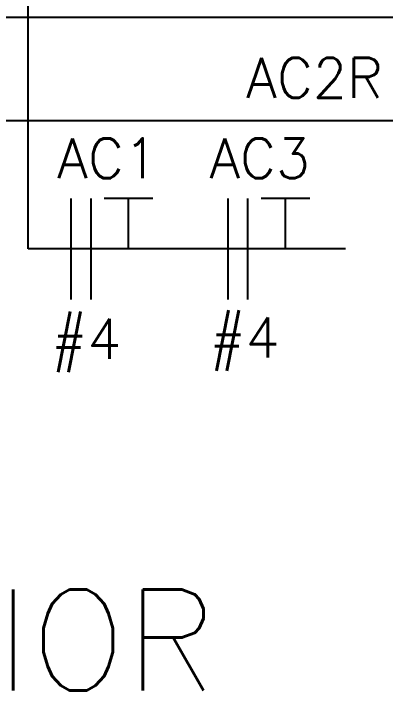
# Model space of a CAD drawing. Header units: metres. Extents: x -367 to 374, y -238 to 224.
# Drawn here: x 349.21 to 350.144, y 175.371 to 177.07 of the extents above; entities that cross this region are included whole.
import ezdxf
from ezdxf.enums import TextEntityAlignment as Align

# ---------------------------------------------------------------- set-up
doc = ezdxf.new("R2010")
doc.units = ezdxf.units.M
doc.layers.add('ELE-ALIMENTADORES', color=160, linetype='Continuous')
doc.layers.add('LA_BAU_BASES GERAIS_R00$0$BASE', color=253, linetype='Continuous')
doc.styles.add('LA_BAU_BASES GERAIS_R00$0$R60-125-RS', font='romans.shx', dxfattribs={"height": 0.19})
doc.styles.add('LA_BAU_BASES GERAIS_R00$0$R80-100-RS', font='romans.shx', dxfattribs={"height": 0.203})
doc.styles.get("Standard").update_dxf_attribs({"font": 'romans.shx'})

# ---------------------------------------------------------------- blocks, each defined once
blk = doc.blocks.new('LA_BAU_BASES GERAIS_R00$0$LA_BAU_ALVENARIA SUPERIOR_R01')
at = {"layer": 'LA_BAU_BASES GERAIS_R00$0$BASE', "linetype": 'Continuous'}
for p, q in [((254.7, 177.0596), (245.4, 177.0596)), ((254.7, 176.8), (245.4, 176.8))]:
    blk.add_line(p, q, dxfattribs=at)
blk = doc.blocks.new('LA_BAU_BASES GERAIS_R00')
at = {"layer": 'LA_BAU_BASES GERAIS_R00$0$BASE'}
blk.add_blockref('LA_BAU_BASES GERAIS_R00$0$LA_BAU_ALVENARIA SUPERIOR_R01', (100, 0), dxfattribs=at)
at = {"layer": 'LA_BAU_BASES GERAIS_R00$0$BASE', "style": 'LA_BAU_BASES GERAIS_R00$0$R60-125-RS'}
for p in [(242.7816, 218.9192), (358.6366, 192.9642)]:
    blk.add_attdef('S', text='', height=0.19, rotation=90, dxfattribs=at).set_placement(p, align=Align.MIDDLE_CENTER)
at = {"layer": 'LA_BAU_BASES GERAIS_R00$0$BASE', "style": 'LA_BAU_BASES GERAIS_R00$0$R80-100-RS'}
blk.add_attdef('ACESSO', text='', height=0.203, dxfattribs=at).set_placement((365.9223, 191.9868), align=Align.TOP_CENTER)
at = {"layer": 'LA_BAU_BASES GERAIS_R00$0$BASE', "style": 'LA_BAU_BASES GERAIS_R00$0$R60-125-RS'}
blk.add_attdef('S', text='', height=0.19, dxfattribs=at).set_placement((266.1142, 180.9134), align=Align.MIDDLE_CENTER)

msp = doc.modelspace()

# ---------------------------------------------------------------- linework, layer by layer
at = {"layer": 'ELE-ALIMENTADORES', "color": 2}
for p, q in [((349.2475, 176.4791), (349.2475, 177.1386)), ((349.6004, 176.4791), (349.2475, 176.4791)), ((350.0434, 176.4791), (349.6004, 176.4791))]:
    msp.add_line(p, q, dxfattribs=at)
at = {"layer": 'ELE-ALIMENTADORES', "color": 20}
for p, q in [((349.3549, 176.3524), (349.3549, 176.6058)), ((349.4048, 176.3524), (349.4048, 176.6058)), ((349.7487, 176.3524), (349.7487, 176.6058)), ((349.7986, 176.3524), (349.7986, 176.6058))]:
    msp.add_line(p, q, dxfattribs=at)
at = {"layer": 'ELE-ALIMENTADORES', "color": 20, "linetype": 'Continuous'}
for p, q in [((349.5601, 176.6058), (349.4382, 176.6058)), ((349.4991, 176.4791), (349.4991, 176.6058)), ((349.954, 176.6058), (349.832, 176.6058)), ((349.893, 176.4791), (349.893, 176.6058))]:
    msp.add_line(p, q, dxfattribs=at)

# ---------------------------------------------------------------- block references
at = {"layer": 'ELE-ALIMENTADORES', "color": 2}
msp.add_blockref('LA_BAU_BASES GERAIS_R00', (0, 0), dxfattribs=at)

# ---------------------------------------------------------------- texts
at = {"layer": 'ELE-ALIMENTADORES', "color": 10}
msp.add_text('AC2R', height=0.1, dxfattribs=at).set_placement((349.9658, 176.8583), align=Align.CENTER)
at = {"layer": 'ELE-ALIMENTADORES', "color": 20}
for s, p in [('AC1', (349.3201, 176.6564)), ('AC3', (349.7017, 176.6564)), ('#4', (349.3053, 176.2032)), ('#4', (349.7025, 176.2066))]:
    msp.add_text(s, height=0.1, dxfattribs=at).set_placement(p)
at = {"layer": 'ELE-ALIMENTADORES', "color": 6}
msp.add_text('PLANTA DO PAVIMENTO SUPERIOR', height=0.253125, dxfattribs=at).set_placement((344.0243, 175.3711))

doc.saveas('drawing.dxf')
